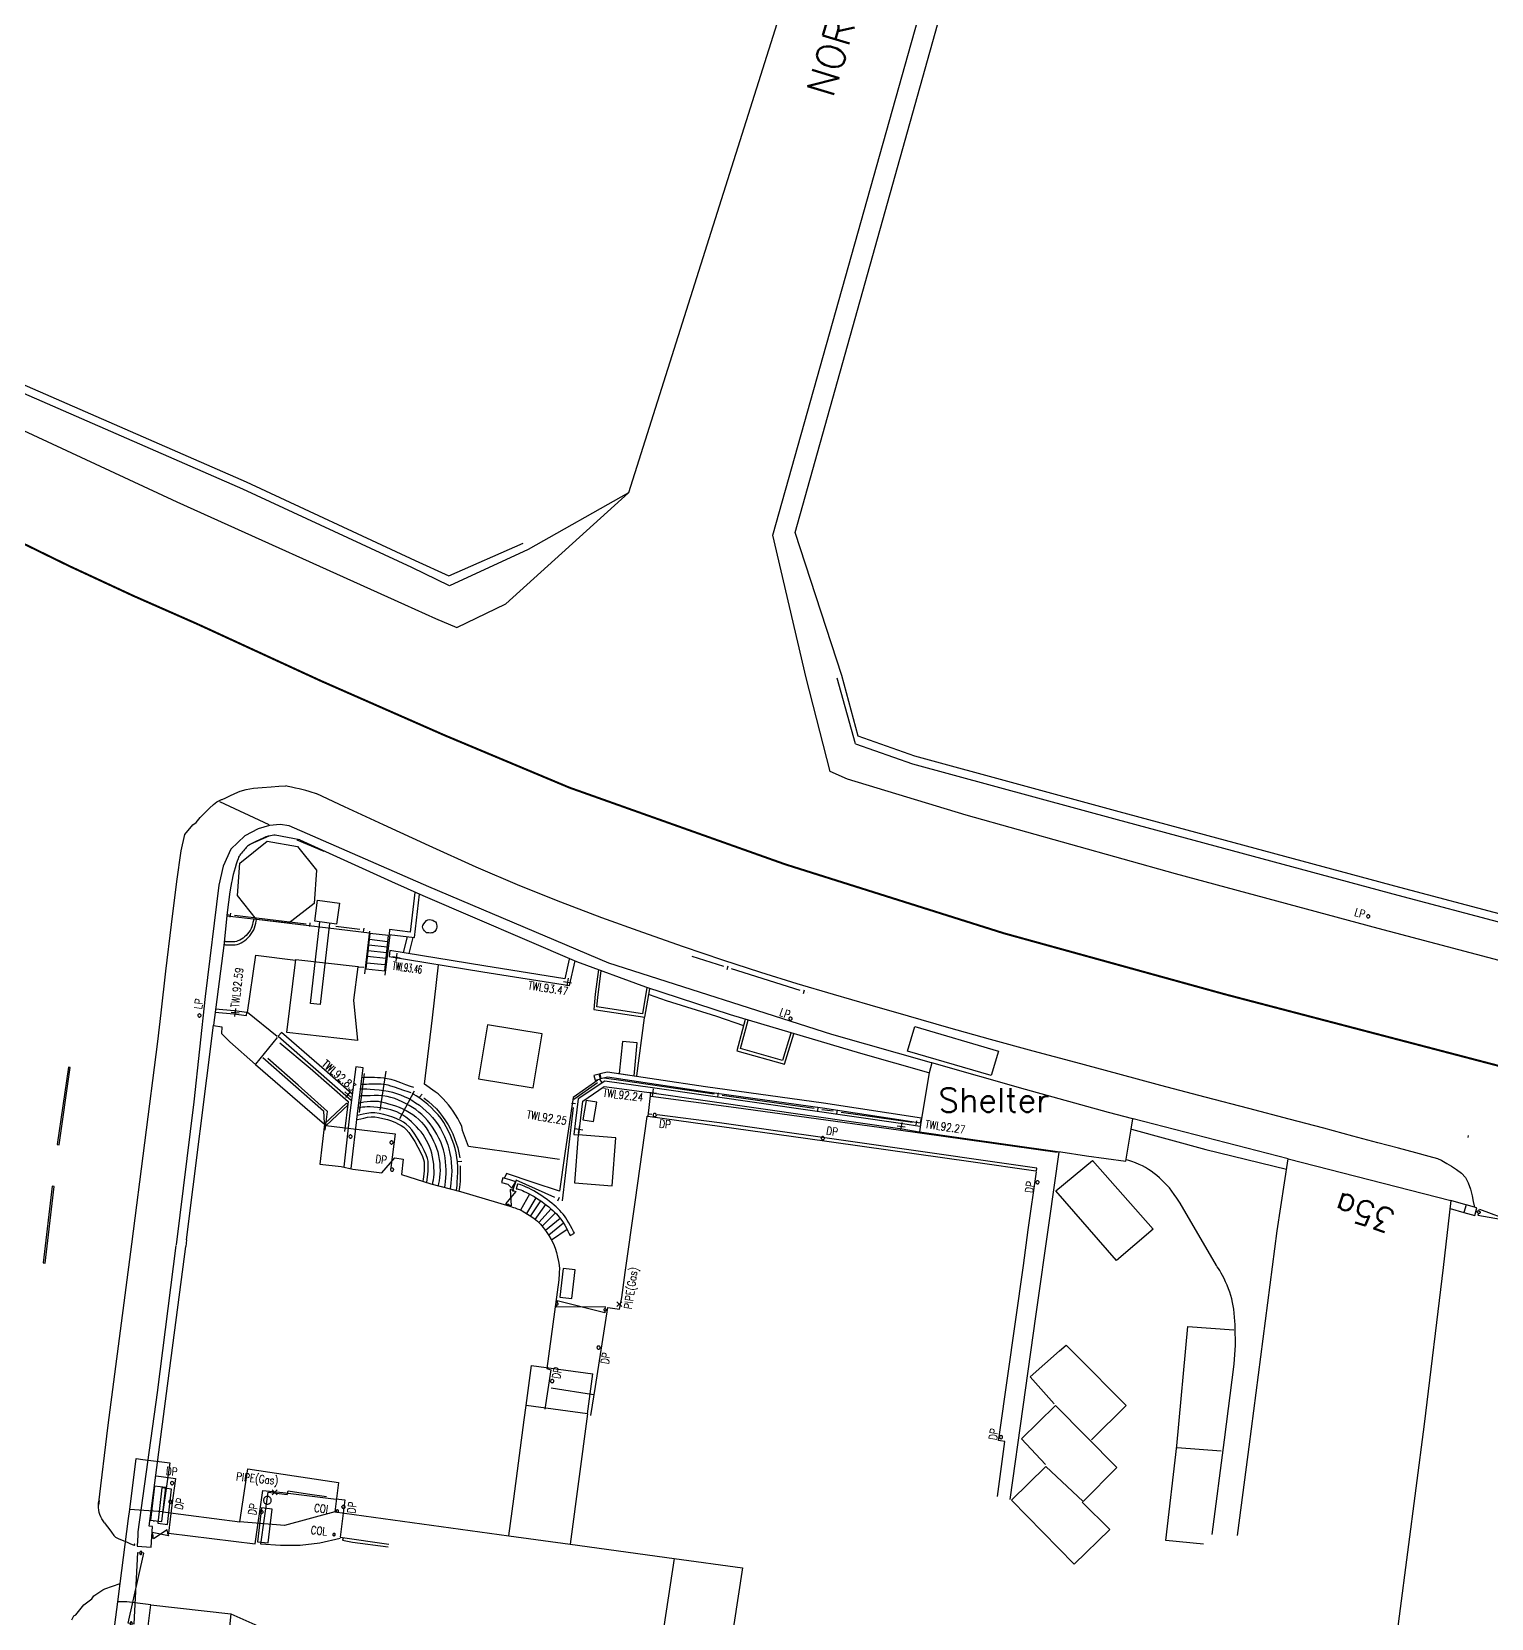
# Model space of a CAD drawing. Extents: x 427500 to 429848, y 434500 to 436505.
# Drawn here: x 428433 to 428506, y 435658.7 to 435738 of the extents above; entities that cross this region are included whole.
import ezdxf

# ---------------------------------------------------------------- set-up
doc = ezdxf.new("R2010")
doc.units = 0
doc.linetypes.add('1004', pattern=[6, 4, -2])
doc.layers.get('0').update_dxf_attribs({"color": 222})
doc.layers.add('LPTIP_Ex_Base', color=8, linetype='Continuous')
doc.layers.add('PRO-MARKINGS', color=7, linetype='Continuous')
doc.styles.add('MtXpl_Romans', font='romans__.ttf')
doc.styles.get("Standard").update_dxf_attribs({"font": 'romans.shx'})

# ---------------------------------------------------------------- blocks, each defined once
blk = doc.blocks.new('FENCE_UP')
at = {"color": 0, "linetype": 'ByBlock', "flags": 128}
blk.add_lwpolyline([(0, 0.5), (0, -0.5)], dxfattribs=at)
blk = doc.blocks.new('GATE')
at = {"color": 0, "linetype": 'ByBlock', "flags": 128}
for points in [[(-0.450902, 0), (-0.451904, 0.007014), (-0.455912, 0.014028), (-0.460922, 0.019038), (-0.467936, 0.023046), (-0.475952, 0.024048), (-0.482966, 0.023046), (-0.48998, 0.019038), (-0.49499, 0.014028), (-0.498998, 0.007014), (-0.5, 0), (-0.498998, -0.007014), (-0.49499, -0.014028), (-0.48998, -0.019038), (-0.482966, -0.023046), (-0.475952, -0.024048), (-0.467936, -0.023046), (-0.460922, -0.019038), (-0.455912, -0.014028), (-0.451904, -0.007014)], [(-0.475952, 0.024048), (-0.475952, 0.078156), (0.475952, -0.078156), (0.475952, -0.024048)], [(-0.475952, -0.024048), (-0.475952, -0.078156), (0.475952, 0.078156), (0.475952, 0.024048)], [(-0.450902, 0), (-0.451904, -0.007014)], [(0.5, 0), (0.498998, 0.007014), (0.49499, 0.014028), (0.48998, 0.019038), (0.482966, 0.023046), (0.475952, 0.024048), (0.467936, 0.023046), (0.460922, 0.019038), (0.455912, 0.014028), (0.451904, 0.007014), (0.450902, 0), (0.451904, -0.007014), (0.455912, -0.014028), (0.460922, -0.019038), (0.467936, -0.023046), (0.475952, -0.024048), (0.482966, -0.023046), (0.48998, -0.019038), (0.49499, -0.014028), (0.498998, -0.007014)], [(0.5, 0), (0.498998, -0.007014)]]:
    blk.add_lwpolyline(points, dxfattribs=at)
blk = doc.blocks.new('CIRCL')
at = {"color": 0, "linetype": 'ByBlock', "flags": 128}
for points in [[(0.5, 0), (0.475, 0.154), (0.404, 0.293), (0.293, 0.404), (0.154, 0.475), (0, 0.5), (-0.154, 0.475), (-0.293, 0.404), (-0.404, 0.293), (-0.475, 0.154), (-0.5, 0), (-0.475, -0.154), (-0.404, -0.293), (-0.293, -0.404), (-0.154, -0.475), (0, -0.5), (0.154, -0.475), (0.293, -0.404), (0.404, -0.293), (0.475, -0.154)], [(0.5, 0), (0.475, -0.154)]]:
    blk.add_lwpolyline(points, dxfattribs=at)
blk = doc.blocks.new('CROSS_1')
at = {"color": 0, "linetype": 'ByBlock', "flags": 128}
for points in [[(-0.5, 0.5), (0.5, -0.5)], [(0.5, 0.5), (-0.5, -0.5)]]:
    blk.add_lwpolyline(points, dxfattribs=at)
blk = doc.blocks.new('SPOT')
at = {"color": 0, "linetype": 'ByBlock', "flags": 128}
for points in [[(-0.5, 0), (0.5, 0)], [(0, 0.5), (0, -0.5)]]:
    blk.add_lwpolyline(points, dxfattribs=at)

msp = doc.modelspace()

# ---------------------------------------------------------------- linework, layer by layer
at = {"layer": 'LPTIP_Ex_Base', "color": 251, "true_color": 0x636466}
for p, q in [((428478.9, 435765.75), (428462.85, 435715)), ((428470.055, 435712.871), (428484.78, 435765.24)), ((428471.18, 435713.016), (428484.15, 435759.3)), ((428462.85, 435715), (428457.819, 435712.168)), ((428473.507, 435705.855), (428471.18, 435713.016)), ((428473.507, 435705.855), (428473.507, 435705.855)), ((428457.725, 435669.361), (428457.993, 435671.362)), ((428457.993, 435671.362), (428461.065, 435670.951)), ((428460.797, 435668.95), (428461.065, 435670.951)), ((428457.63, 435668.65), (428457.725, 435669.361)), ((428460.797, 435668.95), (428457.725, 435669.361)), ((428460.797, 435668.95), (428459.92, 435662.43)), ((428457.1, 435664.7), (428457.63, 435668.65)), ((428437.899, 435664.17), (428438.225, 435666.711)), ((428438.225, 435666.711), (428438.55, 435666.67)), ((428438.55, 435666.67), (428439.9, 435666.5)), ((428439.9, 435666.5), (428439.55, 435664.05)), ((428443.4, 435663.55), (428443.8, 435666.2)), ((428443.8, 435666.2), (428444.905, 435666.033)), ((428444.905, 435666.033), (428448.348, 435665.513)), ((428448.348, 435665.513), (428448.15, 435664.05)), ((428437.84, 435663.71), (428437.899, 435664.17)), ((428439.55, 435664.05), (428437.899, 435664.17)), ((428439.55, 435664.05), (428443.4, 435663.55)), ((428448.15, 435664.05), (428445.636, 435663.36)), ((428448.15, 435664.05), (428456.85, 435662.85)), ((428456.85, 435662.85), (428457.1, 435664.7)), ((428437.42, 435660.46), (428437.84, 435663.71)), ((428445.636, 435663.36), (428443.4, 435663.55)), ((428456.85, 435662.85), (428459.92, 435662.43)), ((428459.92, 435662.43), (428465.128, 435661.711)), ((428465.128, 435661.711), (428464.335, 435656.526)), ((428465.128, 435661.711), (428468.54, 435661.24)), ((428468.54, 435661.24), (428467.736, 435656.005)), ((428436.1, 435659.85), (428436.55, 435660.15)), ((428436.55, 435660.15), (428436.65, 435660.2)), ((428436.65, 435660.2), (428437.42, 435660.46)), ((428437.3, 435659.55), (428437.42, 435660.46)), ((428433.877, 435632.982), (428437.3, 435659.55)), ((428435.2, 435658.9), (428435.6, 435659.4)), ((428435.6, 435659.4), (428436, 435659.7)), ((428436, 435659.7), (428436.1, 435659.85)), ((428437.75, 435659.55), (428437.3, 435659.55)), ((428438.95, 435659.4), (428437.75, 435659.55)), ((428438.6, 435656.6), (428438.95, 435659.4)), ((428438.95, 435659.4), (428442.95, 435658.95)), ((428435, 435658.65), (428435.1, 435658.85)), ((428435.1, 435658.85), (428435.2, 435658.9)), ((428442.95, 435658.95), (428442.65, 435656)), ((428442.95, 435658.95), (428445.2, 435657.95))]:
    msp.add_line(p, q, dxfattribs=at)
at = {"layer": 'LPTIP_Ex_Base', "color": 251, "true_color": 0x636466, "flags": 128}
for points in [[(428391.845, 435737.85), (428401.942, 435733.838), (428412.765, 435729.395), (428421.539, 435725.423), (428431.043, 435721.077), (428443.722, 435715.543), (428452.172, 435711.62), (428453.855, 435710.847), (428457.57, 435712.485)], [(428457.819, 435712.168), (428453.889, 435710.35), (428452.003, 435711.257), (428443.557, 435715.178), (428430.88, 435720.711), (428421.373, 435725.059), (428412.606, 435729.028), (428401.792, 435733.467), (428391.697, 435737.478)], [(428390.669, 435735.954), (428401.443, 435731.625), (428411.772, 435727.351), (428422.387, 435722.713), (428432.334, 435718.236), (428440.258, 435714.541), (428451.639, 435709.407), (428453.197, 435708.716), (428454.257, 435708.267), (428456.706, 435709.45)], [(428456.706, 435709.45), (428462.85, 435715)], [(428471.734, 435705.746), (428470.055, 435712.871)], [(428530.249, 435685.527), (428529.328, 435685.736), (428522.173, 435687.509), (428511.299, 435690.317), (428500.33, 435693.219), (428490.2, 435695.943), (428479.727, 435698.876), (428473.793, 435700.679), (428472.925, 435701.064), (428471.734, 435705.746)], [(428474.191, 435702.453), (428473.278, 435705.734)], [(428474.324, 435702.83), (428473.507, 435705.855)], [(428474.191, 435702.453), (428477.038, 435701.45), (428487.275, 435698.655), (428501.305, 435694.871), (428511.877, 435692.08), (428520.03, 435689.951), (428529.095, 435687.646), (428529.24, 435687.635), (428529.418, 435687.618), (428529.629, 435687.605), (428529.849, 435687.61), (428530.062, 435687.653), (428530.247, 435687.756), (428530.401, 435687.891), (428530.526, 435688.029), (428530.622, 435688.144), (428530.714, 435688.247), (428531.74, 435691.034), (428531.365, 435691.172)], [(428531.365, 435691.172), (428530.366, 435688.457), (428530.319, 435688.406), (428530.225, 435688.292), (428530.12, 435688.177), (428530.015, 435688.084), (428529.922, 435688.033), (428529.805, 435688.009), (428529.636, 435688.005), (428529.45, 435688.017), (428529.274, 435688.033), (428529.16, 435688.042), (428520.13, 435690.339), (428511.979, 435692.467), (428501.408, 435695.257), (428487.38, 435699.041), (428477.158, 435701.832), (428474.324, 435702.83)], [(428442.523, 435699.67), (428442.713, 435699.747), (428442.912, 435699.851), (428443.152, 435699.967), (428443.425, 435700.078), (428443.723, 435700.164), (428444.087, 435700.223), (428444.524, 435700.269), (428444.97, 435700.303), (428445.363, 435700.328), (428445.704, 435700.34)], [(428503.509, 435681.613), (428503.498, 435681.621), (428503.314, 435681.688), (428502.882, 435681.808), (428502.207, 435681.992), (428501.352, 435682.223), (428500.309, 435682.504), (428499.067, 435682.836), (428497.617, 435683.222), (428495.88, 435683.679), (428493.863, 435684.207), (428491.682, 435684.777), (428489.457, 435685.364), (428487.304, 435685.939), (428485.203, 435686.508), (428483.074, 435687.087), (428480.95, 435687.671), (428478.862, 435688.254), (428476.843, 435688.829), (428474.926, 435689.38), (428473.088, 435689.912), (428471.282, 435690.447), (428469.457, 435691.012), (428467.564, 435691.629), (428465.59, 435692.299), (428463.567, 435693.006), (428461.516, 435693.749), (428459.458, 435694.528), (428457.413, 435695.342), (428455.221, 435696.278), (428452.867, 435697.338), (428450.594, 435698.389), (428448.645, 435699.301), (428447.263, 435699.941), (428447.238, 435699.95), (428447.146, 435699.978), (428447.02, 435700.017), (428446.871, 435700.062), (428446.712, 435700.108), (428446.381, 435700.192), (428446.185, 435700.236), (428445.991, 435700.278), (428445.823, 435700.315), (428445.704, 435700.34)], [(428436.642, 435663.498), (428436.57, 435663.592), (428436.507, 435663.692), (428436.453, 435663.798), (428436.409, 435663.907), (428436.375, 435664.021), (428436.352, 435664.137), (428436.339, 435664.255), (428436.337, 435664.373), (428436.337, 435664.381), (428436.345, 435664.491), (428436.365, 435664.608), (428436.337, 435664.381), (428436.826, 435668.379), (428438.004, 435677.422), (428439.3, 435687.566), (428439.468, 435688.994), (428439.709, 435691.084), (428439.984, 435693.414), (428440.254, 435695.56), (428440.481, 435697.1), (428440.653, 435697.909), (428441.065, 435698.388), (428441.226, 435698.517), (428441.426, 435698.763), (428441.654, 435699.003), (428441.885, 435699.222), (428442.094, 435699.409), (428442.256, 435699.551), (428442.498, 435699.669), (428442.523, 435699.67)], [(428444.866, 435698.392), (428442.408, 435699.542)], [(428477.995, 435686.497), (428473.014, 435687.91), (428461.858, 435691.486), (428452.854, 435695.293), (428445.866, 435698.353), (428445.418, 435698.413), (428444.895, 435698.369), (428444.32, 435698.199), (428443.649, 435697.853), (428442.956, 435697.182), (428442.572, 435696.327), (428442.357, 435695.379), (428441.682, 435689.813), (428441.113, 435684.552), (428440.216, 435677.396)], [(428446.404, 435697.641), (428445.172, 435697.885), (428445.109, 435697.878), (428445.03, 435697.869), (428444.937, 435697.854), (428444.831, 435697.829), (428444.712, 435697.79), (428444.566, 435697.73), (428444.392, 435697.651), (428444.212, 435697.565), (428444.048, 435697.483), (428443.921, 435697.414), (428443.839, 435697.364), (428443.79, 435697.325), (428443.759, 435697.291), (428443.732, 435697.255), (428443.695, 435697.212), (428443.644, 435697.159), (428443.591, 435697.101), (428443.538, 435697.04), (428443.489, 435696.981), (428443.446, 435696.925), (428443.414, 435696.884), (428443.39, 435696.854), (428443.37, 435696.822), (428443.346, 435696.773), (428443.316, 435696.692), (428443.275, 435696.572), (428443.227, 435696.422), (428443.176, 435696.254), (428443.127, 435696.08), (428443.082, 435695.909), (428443.047, 435695.768), (428443.018, 435695.648), (428442.989, 435695.513), (428442.956, 435695.326), (428442.912, 435695.051), (428442.766, 435694.007), (428442.606, 435692.358), (428442.086, 435688.378)], [(428444.86, 435697.831), (428443.944, 435697.428)], [(428447.625, 435697.064), (428446.279, 435697.635)], [(428446.404, 435697.641), (428450.999, 435695.564), (428452.558, 435694.86), (428460.25, 435691.566), (428463.69, 435690.288), (428467.922, 435688.914), (428474.446, 435686.972), (428477.837, 435686.006)], [(428452.163, 435695.018), (428451.924, 435693.034), (428450.897, 435693.159), (428450.868, 435692.92)], [(428450.868, 435692.92), (428452.133, 435692.767), (428452.398, 435694.922)], [(428442.618, 435692.411), (428442.654, 435692.407), (428442.685, 435692.403), (428442.726, 435692.399), (428442.777, 435692.396), (428442.835, 435692.395), (428442.903, 435692.393), (428442.985, 435692.389), (428443.077, 435692.388), (428443.176, 435692.395), (428443.274, 435692.416), (428443.37, 435692.45), (428443.466, 435692.494), (428443.562, 435692.547), (428443.655, 435692.609), (428443.742, 435692.678), (428443.824, 435692.757), (428443.903, 435692.845), (428443.977, 435692.94), (428444.043, 435693.038), (428444.101, 435693.138), (428444.147, 435693.247), (428444.182, 435693.366), (428444.209, 435693.478), (428444.23, 435693.573), (428444.246, 435693.653)], [(428444.097, 435693.666), (428444.083, 435693.606), (428444.063, 435693.511), (428444.038, 435693.405), (428444.006, 435693.298), (428443.966, 435693.205), (428443.916, 435693.118), (428443.856, 435693.028), (428443.788, 435692.941), (428443.716, 435692.861), (428443.643, 435692.791), (428443.567, 435692.73), (428443.484, 435692.676), (428443.399, 435692.628), (428443.313, 435692.589), (428443.233, 435692.561), (428443.155, 435692.544), (428443.073, 435692.538), (428442.989, 435692.539), (428442.909, 435692.543), (428442.839, 435692.545), (428442.783, 435692.546), (428442.739, 435692.549), (428442.702, 435692.552), (428442.671, 435692.556), (428442.629, 435692.562)], [(428442.745, 435693.908), (428442.869, 435693.893)], [(428449.883, 435692.98), (428444.24, 435693.656), (428442.76, 435693.834)], [(428446.716, 435693.428), (428443.142, 435693.86)], [(428447.894, 435693.468), (428447.429, 435689.413), (428446.934, 435689.47), (428447.407, 435693.546)], [(428447.113, 435693.38), (428447.113, 435693.38)], [(428449.406, 435693.162), (428448.207, 435693.31)], [(428449.65, 435690.951), (428449.907, 435693.083)], [(428449.803, 435693.113), (428449.803, 435693.113)], [(428450.791, 435692.551), (428449.889, 435692.66)], [(428450.9, 435692.89), (428450.659, 435690.872)], [(428451.777, 435692.799), (428451.574, 435692.014)], [(428451.867, 435691.956), (428452.07, 435692.761)], [(428445.278, 435687.805), (428443.783, 435689.015), (428444.208, 435691.872), (428446.195, 435691.621)], [(428450.701, 435691.708), (428449.788, 435691.808)], [(428450.735, 435691.996), (428449.823, 435692.102)], [(428450.769, 435692.279), (428449.857, 435692.379)], [(428459.88, 435691.685), (428459.661, 435690.704), (428455.601, 435691.346), (428450.916, 435692.111), (428450.868, 435691.815), (428455.553, 435691.05), (428459.893, 435690.364), (428460.172, 435691.59)], [(428467.611, 435691.317), (428466.02, 435691.82)], [(428449.301, 435691.292), (428449.087, 435689.637), (428449.294, 435687.62), (428445.76, 435688.015), (428446.205, 435691.67), (428449.317, 435691.305), (428449.329, 435691.303), (428449.609, 435691.274)], [(428450.666, 435691.403), (428449.757, 435691.48)], [(428459.395, 435681.663), (428456.739, 435682.04), (428454.841, 435682.312), (428454.545, 435683.119), (428454.508, 435683.325), (428454.414, 435683.519), (428454.309, 435683.711), (428454.197, 435683.899), (428454.08, 435684.078), (428453.961, 435684.247), (428453.839, 435684.404), (428453.712, 435684.552), (428453.582, 435684.691), (428453.451, 435684.821), (428453.319, 435684.943), (428453.174, 435685.049), (428452.649, 435685.425), (428453.039, 435688.751), (428453.338, 435691.402)], [(428461.336, 435691.157), (428461.172, 435689.929), (428461.102, 435689.161), (428463.663, 435688.777), (428463.91, 435690.203)], [(428463.753, 435690.263), (428463.54, 435688.947), (428461.264, 435689.289), (428461.321, 435689.912), (428461.48, 435691.098)], [(428471.425, 435690.112), (428467.993, 435691.197)], [(428463.868, 435689.909), (428464.722, 435689.606), (428467.249, 435688.826), (428468.585, 435688.358)], [(428471.807, 435689.992), (428471.807, 435689.992)], [(428442.173, 435689.025), (428443.114, 435688.939), (428443.747, 435688.869), (428443.764, 435689.019)], [(428443.764, 435689.019), (428443.129, 435689.088), (428442.192, 435689.175)], [(428463.252, 435685.839), (428463.637, 435688.74)], [(428468.684, 435688.671), (428468.265, 435687.103), (428470.645, 435686.423), (428471.103, 435687.953)], [(428470.955, 435687.984), (428470.544, 435686.608), (428468.448, 435687.206), (428468.828, 435688.626)], [(428440.739, 435677.639), (428442.086, 435688.378)], [(428442.089, 435688.364), (428442.505, 435688.288), (428442.495, 435687.956), (428442.915, 435687.551), (428444.186, 435686.417), (428447.633, 435683.424), (428447.411, 435681.433), (428448.471, 435681.31), (428449.061, 435681.182), (428450.506, 435680.992), (428451.166, 435681.739), (428451.572, 435681.677), (428451.486, 435680.912), (428452.95, 435680.449), (428454.439, 435680.057), (428456.908, 435679.333), (428457.094, 435679.271), (428457.167, 435679.242), (428457.267, 435679.204), (428457.388, 435679.156), (428457.52, 435679.095), (428457.655, 435679.018), (428457.799, 435678.928), (428457.958, 435678.824), (428458.122, 435678.706), (428458.285, 435678.573), (428458.436, 435678.425), (428458.581, 435678.256), (428458.724, 435678.067), (428458.86, 435677.865), (428458.983, 435677.657), (428459.088, 435677.449), (428459.172, 435677.235), (428459.241, 435677.01), (428459.295, 435676.784), (428459.337, 435676.569), (428459.369, 435676.374), (428459.384, 435676.195), (428459.383, 435676.024), (428459.372, 435675.87), (428459.36, 435675.74), (428459.353, 435675.643), (428458.759, 435671.206), (428458.956, 435671.15), (428458.665, 435669.176)], [(428449.013, 435684.948), (428447.379, 435686.373), (428445.491, 435688.016), (428445.327, 435687.828)], [(428445.327, 435687.828), (428447.215, 435686.185), (428448.975, 435684.637)], [(428444.207, 435686.435), (428445.295, 435687.768)], [(428445.41, 435687.5), (428446.923, 435686.226), (428448.816, 435684.562), (428448.649, 435683.056)], [(428444.553, 435686.759), (428447.586, 435684.097), (428447.619, 435683.473)], [(428447.68, 435683.123), (428447.798, 435684.069), (428446.326, 435685.379), (428444.803, 435686.715)], [(428449.201, 435686.296), (428448.909, 435683.988), (428448.6, 435681.29)], [(428448.969, 435681.212), (428449.286, 435683.943), (428449.578, 435686.248), (428449.201, 435686.296)], [(428449.622, 435685.969), (428449.381, 435684.021)], [(428449.479, 435685.431), (428449.507, 435685.432), (428449.543, 435685.433), (428449.59, 435685.434), (428449.655, 435685.435), (428449.741, 435685.437), (428449.861, 435685.44), (428450.011, 435685.444), (428450.174, 435685.448), (428450.332, 435685.449), (428450.469, 435685.444), (428450.57, 435685.437), (428450.649, 435685.428), (428450.723, 435685.414), (428450.813, 435685.39), (428450.938, 435685.354), (428451.123, 435685.296), (428451.354, 435685.218), (428451.595, 435685.134), (428451.807, 435685.059), (428451.954, 435685.008)], [(428452.102, 435685.255), (428451.943, 435685.315), (428451.716, 435685.401), (428451.456, 435685.499), (428451.195, 435685.589), (428450.97, 435685.657), (428450.782, 435685.698), (428450.607, 435685.724), (428450.443, 435685.739), (428450.289, 435685.749), (428450.141, 435685.758), (428449.993, 435685.764), (428449.847, 435685.764), (428449.712, 435685.76), (428449.599, 435685.756), (428449.517, 435685.754)], [(428450.418, 435684.123), (428450.721, 435686.086)], [(428461.309, 435685.632), (428460.07, 435684.757), (428459.661, 435681.968), (428459.384, 435680.08), (428458.074, 435680.515), (428456.734, 435680.959), (428456.648, 435680.741)], [(428477.416, 435683.306), (428476.563, 435683.452), (428469.493, 435684.466), (428464.037, 435685.249), (428461.652, 435685.573), (428460.321, 435684.688), (428460.109, 435682.918), (428460.327, 435682.901)], [(428461.294, 435685.495), (428460.115, 435684.658), (428460.115, 435684.658)], [(428467.129, 435684.924), (428462.577, 435685.594), (428461.621, 435685.726), (428461.621, 435685.726)], [(428453.658, 435680.284), (428453.669, 435680.4), (428453.686, 435680.562), (428453.704, 435680.754), (428453.717, 435680.957), (428453.718, 435681.153), (428453.71, 435681.344), (428453.697, 435681.544), (428453.675, 435681.747), (428453.642, 435681.95), (428453.595, 435682.149), (428453.531, 435682.345), (428453.453, 435682.541), (428453.364, 435682.734), (428453.265, 435682.922), (428453.159, 435683.102), (428453.046, 435683.277), (428452.924, 435683.447), (428452.793, 435683.61), (428452.656, 435683.764), (428452.512, 435683.907), (428452.361, 435684.037), (428452.203, 435684.157), (428452.038, 435684.267), (428451.868, 435684.368), (428451.695, 435684.463), (428451.518, 435684.551), (428451.337, 435684.634), (428451.151, 435684.707), (428450.961, 435684.769), (428450.769, 435684.816), (428450.562, 435684.844), (428450.34, 435684.855), (428450.121, 435684.855), (428449.922, 435684.851), (428449.761, 435684.85), (428449.643, 435684.85), (428449.555, 435684.846), (428449.491, 435684.842), (428449.443, 435684.837), (428449.405, 435684.834)], [(428449.447, 435685.19), (428449.478, 435685.192), (428449.514, 435685.197), (428449.567, 435685.2), (428449.646, 435685.2), (428449.762, 435685.193), (428449.929, 435685.18), (428450.14, 435685.165), (428450.374, 435685.143), (428450.611, 435685.113), (428450.832, 435685.073), (428451.036, 435685.023), (428451.236, 435684.966), (428451.433, 435684.898), (428451.627, 435684.82), (428451.819, 435684.728), (428452.009, 435684.622), (428452.199, 435684.503), (428452.385, 435684.373), (428452.564, 435684.233), (428452.732, 435684.085), (428452.891, 435683.927), (428453.043, 435683.758), (428453.185, 435683.581), (428453.317, 435683.397), (428453.437, 435683.21), (428453.545, 435683.016), (428453.642, 435682.816), (428453.728, 435682.611), (428453.802, 435682.402), (428453.865, 435682.19), (428453.914, 435681.971), (428453.951, 435681.743), (428453.977, 435681.514), (428453.994, 435681.291), (428454.003, 435681.083), (428453.999, 435680.879), (428453.981, 435680.674), (428453.957, 435680.484), (428453.934, 435680.323), (428453.919, 435680.208)], [(428451.411, 435683.719), (428452.149, 435685.102)], [(428454.234, 435680.122), (428454.273, 435680.364), (428454.282, 435680.531), (428454.296, 435680.76), (428454.308, 435681.023), (428454.311, 435681.293), (428454.297, 435681.541), (428454.266, 435681.767), (428454.223, 435681.988), (428454.168, 435682.207), (428454.101, 435682.424), (428454.024, 435682.641), (428453.935, 435682.859), (428453.835, 435683.08), (428453.724, 435683.297), (428453.602, 435683.507), (428453.469, 435683.705), (428453.318, 435683.895), (428453.148, 435684.08), (428452.971, 435684.255), (428452.8, 435684.413), (428452.644, 435684.551), (428452.498, 435684.669), (428452.354, 435684.768), (428452.223, 435684.851), (428452.112, 435684.917), (428452.032, 435684.966)], [(428452.301, 435684.981), (428452.301, 435684.981)], [(428452.614, 435684.732), (428452.618, 435684.733), (428452.833, 435684.562), (428453.048, 435684.376), (428453.235, 435684.191), (428453.396, 435684.005), (428453.548, 435683.808), (428453.691, 435683.603), (428453.823, 435683.391), (428453.942, 435683.174), (428454.05, 435682.951), (428454.147, 435682.721), (428454.233, 435682.485), (428454.305, 435682.246), (428454.362, 435682.004), (428454.4, 435681.75), (428454.4, 435681.75)], [(428460.36, 435682.91), (428460.551, 435684.586), (428461.617, 435685.315)], [(428461.617, 435685.315), (428464.001, 435684.992), (428469.456, 435684.209), (428476.52, 435683.196), (428477.377, 435683.05)], [(428463.822, 435683.831), (428463.96, 435684.994)], [(428463.964, 435684.837), (428468.221, 435684.267), (428476.342, 435683.144), (428484.269, 435682.023)], [(428472.118, 435684.209), (428467.525, 435684.866), (428467.525, 435684.866)], [(428452.76, 435680.519), (428452.774, 435680.656), (428452.789, 435680.781), (428452.805, 435680.93), (428452.817, 435681.084), (428452.82, 435681.226), (428452.821, 435681.343), (428452.825, 435681.452), (428452.818, 435681.574), (428452.789, 435681.718), (428452.726, 435681.892), (428452.622, 435682.116), (428452.485, 435682.382), (428452.328, 435682.662), (428452.165, 435682.925), (428452.009, 435683.141), (428451.867, 435683.303), (428451.729, 435683.428), (428451.587, 435683.529), (428451.435, 435683.613), (428451.265, 435683.694), (428451.065, 435683.776), (428450.841, 435683.851), (428450.607, 435683.914), (428450.378, 435683.963), (428450.164, 435683.993), (428449.957, 435683.994), (428449.754, 435683.969), (428449.569, 435683.933), (428449.418, 435683.898), (428449.287, 435683.868)], [(428453.051, 435680.439), (428453.064, 435680.524), (428453.084, 435680.641), (428453.104, 435680.781), (428453.119, 435680.933), (428453.122, 435681.089), (428453.114, 435681.252), (428453.1, 435681.43), (428453.078, 435681.615), (428453.046, 435681.799), (428453.006, 435681.974), (428452.955, 435682.141), (428452.894, 435682.305), (428452.825, 435682.465), (428452.748, 435682.62), (428452.663, 435682.768), (428452.57, 435682.908), (428452.468, 435683.043), (428452.359, 435683.171), (428452.243, 435683.296), (428452.12, 435683.417), (428451.989, 435683.538), (428451.85, 435683.659), (428451.705, 435683.774), (428451.557, 435683.879), (428451.408, 435683.968), (428451.26, 435684.041), (428451.111, 435684.1), (428450.959, 435684.147), (428450.803, 435684.186), (428450.643, 435684.22), (428450.47, 435684.248), (428450.285, 435684.268), (428450.1, 435684.281), (428449.927, 435684.288), (428449.779, 435684.291), (428449.655, 435684.287), (428449.547, 435684.275), (428449.456, 435684.259), (428449.383, 435684.245), (428449.328, 435684.235)], [(428449.368, 435684.502), (428449.468, 435684.516), (428449.611, 435684.538), (428449.775, 435684.562), (428449.941, 435684.58), (428450.089, 435684.587), (428450.212, 435684.583), (428450.324, 435684.572), (428450.435, 435684.553), (428450.553, 435684.527), (428450.688, 435684.493), (428450.845, 435684.451), (428451.018, 435684.402), (428451.199, 435684.345), (428451.38, 435684.278), (428451.554, 435684.201), (428451.722, 435684.113), (428451.891, 435684.015), (428452.056, 435683.908), (428452.212, 435683.792), (428452.356, 435683.668), (428452.487, 435683.535), (428452.606, 435683.392), (428452.717, 435683.242), (428452.819, 435683.086), (428452.916, 435682.926), (428453.008, 435682.76), (428453.095, 435682.587), (428453.174, 435682.41), (428453.243, 435682.23), (428453.3, 435682.049), (428453.344, 435681.863), (428453.378, 435681.67), (428453.401, 435681.478), (428453.415, 435681.29), (428453.422, 435681.114), (428453.416, 435680.94), (428453.397, 435680.765), (428453.371, 435680.601), (428453.347, 435680.463), (428453.331, 435680.363)], [(428460.069, 435684.261), (428459.823, 435682.135), (428459.525, 435679.602), (428459.525, 435679.602)], [(428464.012, 435683.921), (428463.872, 435683.933)], [(428483.239, 435681.086), (428483.265, 435681.23), (428475.457, 435682.349), (428467.393, 435683.502), (428464.277, 435683.894)], [(428473.081, 435684.073), (428472.514, 435684.152), (428472.514, 435684.152)], [(428477.042, 435683.519), (428473.477, 435684.018)], [(428447.71, 435683.356), (428451.167, 435682.938), (428450.964, 435681.261)], [(428449.266, 435683.659), (428449.461, 435683.702), (428449.611, 435683.737), (428449.785, 435683.772), (428449.969, 435683.794), (428450.15, 435683.793), (428450.343, 435683.766), (428450.56, 435683.72), (428450.783, 435683.659), (428450.995, 435683.588), (428451.184, 435683.511), (428451.343, 435683.435), (428451.48, 435683.359), (428451.603, 435683.272), (428451.724, 435683.162), (428451.853, 435683.017), (428451.998, 435682.814), (428452.156, 435682.56), (428452.309, 435682.287), (428452.443, 435682.028), (428452.541, 435681.816), (428452.596, 435681.664), (428452.62, 435681.549), (428452.625, 435681.45), (428452.621, 435681.347), (428452.62, 435681.23), (428452.617, 435681.094), (428452.606, 435680.948), (428452.591, 435680.804), (428452.576, 435680.678), (428452.564, 435680.58)], [(428460.966, 435668.863), (428461.194, 435670.305), (428461.801, 435674.264), (428462.387, 435674.184), (428462.508, 435674.759), (428462.678, 435676.016), (428463.168, 435679.53), (428463.779, 435683.81), (428463.781, 435683.825), (428463.833, 435683.822), (428463.933, 435683.818), (428471.696, 435682.73), (428479.96, 435681.559), (428483.209, 435681.1)], [(428477.438, 435683.463), (428477.438, 435683.463)], [(428487.989, 435683.187), (428491.705, 435682.169), (428495.74, 435681.175)], [(428495.821, 435681.698), (428488.074, 435683.694)], [(428504.833, 435682.855), (428504.808, 435682.758), (428504.808, 435682.758)], [(428481.93, 435664.669), (428482.58, 435669.292), (428483.207, 435673.81), (428483.89, 435678.608), (428484.382, 435682.035)], [(428484.218, 435680.093), (428486.05, 435681.616), (428489.083, 435678.183), (428487.244, 435676.609), (428484.203, 435680.104)], [(428492.03, 435662.921), (428492.641, 435667.647), (428493.13, 435671.429), (428493.191, 435672.383), (428493.184, 435673.28), (428493.176, 435673.405), (428493.165, 435673.579), (428493.151, 435673.781), (428493.133, 435673.988), (428493.108, 435674.178), (428493.079, 435674.351), (428493.046, 435674.521), (428493.007, 435674.69), (428492.962, 435674.857), (428492.911, 435675.025), (428492.848, 435675.197), (428492.776, 435675.374), (428492.698, 435675.548), (428492.622, 435675.711), (428492.55, 435675.855), (428492.481, 435675.985), (428492.409, 435676.105), (428492.342, 435676.21), (428492.285, 435676.296), (428492.244, 435676.36), (428490.429, 435679.477), (428490.355, 435679.585), (428490.254, 435679.736), (428490.134, 435679.91), (428490.008, 435680.084), (428489.886, 435680.239), (428489.766, 435680.375), (428489.644, 435680.504), (428489.518, 435680.628), (428489.388, 435680.747), (428489.256, 435680.86), (428489.12, 435680.968), (428488.982, 435681.072), (428488.84, 435681.169), (428488.695, 435681.26), (428488.545, 435681.343), (428488.378, 435681.42), (428488.193, 435681.492), (428488.011, 435681.556), (428487.854, 435681.609), (428487.744, 435681.647)], [(428493.3, 435662.857), (428493.666, 435665.641), (428493.884, 435667.302), (428495.283, 435678.088), (428495.821, 435681.698)], [(428495.822, 435681.699), (428503.96, 435679.616), (428503.574, 435676.27), (428502.632, 435668.435), (428500.955, 435655.632), (428500.422, 435651.528)], [(428503.509, 435681.613), (428503.588, 435681.557), (428503.754, 435681.456), (428503.987, 435681.324), (428504.248, 435681.164), (428504.496, 435680.978), (428504.691, 435680.769), (428504.83, 435680.504), (428504.938, 435680.183), (428505.022, 435679.853), (428505.087, 435679.56), (428505.136, 435679.354), (428505.131, 435679.29)], [(428454.433, 435681.351), (428454.431, 435681.217), (428454.433, 435680.969), (428454.432, 435680.755), (428454.425, 435680.573), (428454.409, 435680.414), (428454.388, 435680.278), (428454.369, 435680.168), (428454.356, 435680.087)], [(428481.294, 435664.805), (428481.652, 435667.566), (428481.444, 435667.601), (428481.351, 435667.617), (428481.394, 435667.92), (428482.589, 435676.364), (428482.832, 435678.139), (428483.251, 435681.045)], [(428459.16, 435679.766), (428457.227, 435680.633), (428457.064, 435680.145)], [(428457.897, 435679.936), (428457.447, 435679.128)], [(428458.214, 435679.754), (428457.744, 435678.962)], [(428458.44, 435679.602), (428457.937, 435678.838)], [(428458.699, 435679.413), (428458.166, 435678.67)], [(428458.968, 435679.196), (428458.352, 435678.507)], [(428503.926, 435679.212), (428504.615, 435679.018)], [(428504.716, 435679.402), (428503.964, 435679.609)], [(428459.189, 435678.991), (428458.522, 435678.325)], [(428459.432, 435678.716), (428458.693, 435678.108)], [(428459.595, 435678.48), (428458.853, 435677.875)], [(428440.739, 435677.639), (428440.711, 435677.308)], [(428459.77, 435678.169), (428458.993, 435677.636)], [(428440.214, 435677.366), (428439.268, 435670.006), (428438.303, 435663.041), (428438.305, 435662.885), (428438.269, 435662.326), (428438.968, 435662.282)], [(428438.968, 435662.282), (428439.032, 435663.314), (428438.871, 435663.336), (428439.733, 435669.959), (428440.711, 435677.308)], [(428491.6, 435662.434), (428489.705, 435662.609), (428490.269, 435667.341), (428490.819, 435673.309), (428493.103, 435673.154)], [(428484.124, 435669.443), (428482.934, 435670.802), (428484.4, 435672.096), (428484.726, 435672.384), (428485.203, 435671.904), (428487.73, 435669.356), (428485.99, 435667.654)], [(428458.983, 435670.253), (428461.097, 435669.909)], [(428485.531, 435664.522), (428486.912, 435663.168), (428485.129, 435661.435), (428482.001, 435664.629), (428483.718, 435666.313), (428485.585, 435664.567), (428487.259, 435666.26), (428484.192, 435669.363), (428482.492, 435667.7), (428483.698, 435666.41)], [(428490.285, 435667.255), (428492.475, 435667.098)], [(428439.224, 435665.853), (428439.964, 435665.743), (428440.191, 435665.709), (428440.014, 435664.384), (428439.84, 435662.976), (428444.175, 435662.442), (428444.555, 435665.108), (428445.561, 435665.016), (428448.093, 435664.696), (428448.358, 435664.673), (428448.656, 435664.646), (428448.608, 435664.252), (428448.426, 435662.774), (428450.85, 435662.424)], [(428448.42, 435662.707), (428447.412, 435662.485), (428446.42, 435662.37), (428445.435, 435662.357), (428444.451, 435662.438), (428444.829, 435665.028), (428445.777, 435664.905), (428445.818, 435665.101), (428446.785, 435664.953), (428447.749, 435664.817)], [(428436.642, 435663.498), (428436.726, 435663.385), (428436.85, 435663.219), (428436.986, 435663.036), (428437.11, 435662.87), (428437.191, 435662.778), (428437.324, 435662.721), (428437.519, 435662.634), (428437.736, 435662.539), (428437.934, 435662.453), (428438.072, 435662.397), (428438.137, 435662.378), (428438.157, 435662.383), (428438.15, 435662.401), (428438.135, 435662.422), (428438.13, 435662.433)], [(428439.1, 435663.597), (428439.098, 435663.544)], [(428448.568, 435662.738), (428448.543, 435662.625), (428449.035, 435662.528), (428450.82, 435662.292)]]:
    msp.add_lwpolyline(points, dxfattribs=at)
for points in [[(428446.289, 435697.319), (428447.233, 435696.133), (428447.129, 435694.457), (428445.863, 435693.478), (428444.242, 435693.669), (428443.295, 435694.86), (428443.414, 435696.484), (428444.782, 435697.576)], [(428448.244, 435693.432), (428447.152, 435693.584), (428447.298, 435694.63), (428448.39, 435694.477)], [(428452.728, 435693.007), (428452.695, 435693.044), (428452.644, 435693.097), (428452.592, 435693.159), (428452.552, 435693.226), (428452.541, 435693.292), (428452.563, 435693.366), (428452.61, 435693.451), (428452.672, 435693.535), (428452.741, 435693.605), (428452.809, 435693.648), (428452.882, 435693.66), (428452.967, 435693.649), (428453.053, 435693.623), (428453.129, 435693.585), (428453.186, 435693.542), (428453.222, 435693.488), (428453.244, 435693.419), (428453.253, 435693.344), (428453.252, 435693.271), (428453.243, 435693.209), (428453.223, 435693.156), (428453.191, 435693.108), (428453.151, 435693.065), (428453.104, 435693.03), (428453.055, 435693.003), (428452.996, 435692.989), (428452.925, 435692.986), (428452.852, 435692.989), (428452.788, 435692.993), (428452.744, 435692.995)], [(428450.65, 435691.089), (428450.846, 435692.865), (428449.912, 435692.968), (428449.716, 435691.193)], [(428458.069, 435685.241), (428458.52, 435687.941), (428455.799, 435688.396), (428455.347, 435685.696)], [(428481.34, 435687.08), (428480.981, 435685.855), (428476.801, 435687.08), (428477.16, 435688.305)], [(428463.281, 435687.493), (428462.534, 435687.565), (428462.378, 435685.962), (428463.121, 435685.841)], [(428434.28, 435682.41), (428434.379, 435682.396), (428434.931, 435686.266), (428434.832, 435686.28)], [(428477.391, 435683.047), (428479.479, 435682.754), (428484.291, 435682.064), (428484.465, 435682.041), (428485.748, 435681.844), (428487.709, 435681.587), (428487.983, 435683.187), (428488.067, 435683.697), (428486.849, 435684.011), (428482.698, 435685.165), (428478.006, 435686.495), (428477.882, 435685.993), (428477.457, 435683.507)], [(428461.181, 435685.627), (428461.434, 435685.695), (428461.368, 435685.937), (428461.116, 435685.869)], [(428461.459, 435685.714), (428461.799, 435685.792), (428466.658, 435685.059), (428472.55, 435684.238), (428477.45, 435683.496), (428477.486, 435683.734), (428472.585, 435684.476), (428466.693, 435685.297), (428461.79, 435686.036), (428461.406, 435685.948)], [(428448.747, 435684.482), (428447.635, 435683.447), (428447.717, 435683.359), (428448.829, 435684.394)], [(428460.73, 435684.619), (428460.559, 435683.653), (428461.092, 435683.559), (428461.264, 435684.525)], [(428460.327, 435682.901), (428460.135, 435680.501), (428462.023, 435680.35), (428462.214, 435682.751)], [(428456.491, 435680.519), (428456.815, 435680.423), (428457.005, 435680.227), (428457.2, 435680.553), (428456.912, 435680.644), (428456.559, 435680.749)], [(428433.566, 435676.496), (428433.665, 435676.484), (428434.13, 435680.312), (428434.031, 435680.324)], [(428460.144, 435677.974), (428460.096, 435678.065), (428460.027, 435678.196), (428459.947, 435678.348), (428459.862, 435678.5), (428459.783, 435678.633), (428459.711, 435678.741), (428459.641, 435678.839), (428459.569, 435678.93), (428459.493, 435679.019), (428459.409, 435679.11), (428459.318, 435679.203), (428459.22, 435679.294), (428459.118, 435679.384), (428459.01, 435679.474), (428458.897, 435679.564), (428458.775, 435679.657), (428458.644, 435679.752), (428458.509, 435679.847), (428458.374, 435679.937), (428458.243, 435680.019), (428458.112, 435680.094), (428457.979, 435680.164), (428457.851, 435680.227), (428457.732, 435680.282), (428457.628, 435680.328), (428457.535, 435680.365), (428457.453, 435680.392), (428457.384, 435680.411), (428457.331, 435680.423), (428457.294, 435680.434), (428457.232, 435680.202), (428457.272, 435680.191), (428457.324, 435680.178), (428457.384, 435680.162), (428457.454, 435680.139), (428457.535, 435680.107), (428457.633, 435680.063), (428457.747, 435680.01), (428457.871, 435679.95), (428457.996, 435679.884), (428458.12, 435679.813), (428458.244, 435679.735), (428458.374, 435679.649), (428458.505, 435679.557), (428458.631, 435679.465), (428458.749, 435679.375), (428458.858, 435679.288), (428458.962, 435679.202), (428459.059, 435679.116), (428459.15, 435679.031), (428459.236, 435678.944), (428459.314, 435678.86), (428459.383, 435678.778), (428459.449, 435678.695), (428459.513, 435678.605), (428459.58, 435678.505), (428459.655, 435678.38), (428459.736, 435678.234), (428459.815, 435678.084), (428459.883, 435677.953), (428459.932, 435677.861)], [(428504.727, 435679.402), (428504.619, 435679.017), (428505.159, 435678.864), (428505.268, 435679.249)], [(428459.578, 435676.212), (428459.406, 435674.784), (428460.011, 435674.711), (428460.183, 435676.139)], [(428439.133, 435665.332), (428438.938, 435663.628), (428439.511, 435663.563), (428439.705, 435665.266)], [(428439.997, 435665.185), (428439.506, 435665.242), (428439.304, 435663.475), (428439.795, 435663.419)], [(428444.753, 435664.813), (428444.723, 435664.806), (428444.695, 435664.794), (428444.67, 435664.778), (428444.647, 435664.758), (428444.627, 435664.735), (428444.611, 435664.71), (428444.6, 435664.682), (428444.592, 435664.652), (428444.59, 435664.622), (428444.592, 435664.592), (428444.6, 435664.562), (428444.611, 435664.534), (428444.627, 435664.509), (428444.647, 435664.486), (428444.67, 435664.466), (428444.695, 435664.45), (428444.723, 435664.439), (428444.753, 435664.432), (428444.783, 435664.429), (428444.813, 435664.432), (428444.843, 435664.439), (428444.871, 435664.45), (428444.896, 435664.466), (428444.919, 435664.486), (428444.939, 435664.509), (428444.955, 435664.534), (428444.966, 435664.562), (428444.974, 435664.592), (428444.976, 435664.622), (428444.974, 435664.652), (428444.966, 435664.682), (428444.955, 435664.71), (428444.939, 435664.735), (428444.919, 435664.758), (428444.896, 435664.778), (428444.871, 435664.794), (428444.843, 435664.806), (428444.813, 435664.813), (428444.783, 435664.815)], [(428445.021, 435664.179), (428444.495, 435664.242), (428444.292, 435662.553), (428444.818, 435662.49)]]:
    msp.add_lwpolyline(points, close=True, dxfattribs=at)
at = {"layer": 'PRO-MARKINGS', "linetype": '1004', "const_width": 0.1, "flags": 128}
msp.add_lwpolyline([(428259.507, 435773.857, -0.011829), (428271.172, 435771.553, -0.037842), (428303.74, 435761.563), (428326.38, 435753.617), (428337.833, 435749.564), (428368.811, 435738.53, -0.018787), (428415.416, 435720.479, -0.014536), (428431.731, 435712.875, 0.01516), (428441.307, 435708.426, 0.012996), (428459.887, 435700.257, 0.027086), (428492.663, 435689.924), (428510.174, 435685.346, -0.020402), (428593.319, 435660.697)], format="xyb", dxfattribs=at)

# ---------------------------------------------------------------- block references
at = {"layer": 'LPTIP_Ex_Base', "color": 251, "true_color": 0x636466}
for name, p, xscale, yscale, zscale, rotation in [('FENCE_UP', (428442.944, 435693.884), 0.2, 0.2, 0.2, 173.105718), ('FENCE_UP', (428446.915, 435693.404), 0.2, 0.2, 0.2, 173.105718), ('CIRCL', (428499.833, 435693.82), 0.16, 0.16, 0.16, 345.112842), ('FENCE_UP', (428449.605, 435693.138), 0.2, 0.2, 0.2, 172.964515), ('SPOT', (428451.233, 435691.777), 0.4, 0.4, 0.4, 351.909722), ('FENCE_UP', (428467.802, 435691.257), 0.2, 0.2, 0.2, 162.468008), ('SPOT', (428459.788, 435690.529), 0.4, 0.4, 0.4, 350.7225), ('FENCE_UP', (428471.616, 435690.052), 0.2, 0.2, 0.2, 162.468008), ('CIRCL', (428441.387, 435688.862), 0.16, 0.16, 0.16, 262.582448), ('SPOT', (428443.18, 435689.014), 0.4, 0.4, 0.4, 83.487503), ('CIRCL', (428470.944, 435688.702), 0.16, 0.16, 0.16, 164.965003), ('FENCE_UP', (428461.458, 435685.611), 0.2, 0.2, 0.2, 215.352203), ('SPOT', (428448.815, 435684.919), 0.4, 0.4, 0.4, 318.984955), ('FENCE_UP', (428452.458, 435684.857), 0.2, 0.2, 0.2, 321.533589), ('SPOT', (428464.045, 435684.997), 0.4, 0.4, 0.4, 352.800833), ('FENCE_UP', (428467.327, 435684.895), 0.2, 0.2, 0.2, 171.626162), ('FENCE_UP', (428460.092, 435684.459), 0.2, 0.2, 0.2, 263.4037940000001), ('CIRCL', (428464.153, 435683.886), 0.16, 0.16, 0.16, 352.1721690000001), ('FENCE_UP', (428472.316, 435684.181), 0.2000000000000001, 0.2000000000000001, 0.2000000000000001, 171.863336), ('FENCE_UP', (428473.279, 435684.045), 0.2, 0.2, 0.2, 172.033069), ('SPOT', (428460.36, 435683.177), 0.4, 0.4, 0.4, 350.440922), ('SPOT', (428476.48, 435683.32), 0.4, 0.4, 0.4, 351.6625), ('FENCE_UP', (428477.24, 435683.491), 0.2, 0.2, 0.2, 172.033069), ('CIRCL', (428448.942, 435682.81), 0.16, 0.16, 0.16, 171.770483), ('CIRCL', (428450.989, 435682.514), 0.16, 0.16, 0.16, 171.770483), ('CIRCL', (428472.558, 435682.73), 0.16, 0.16, 0.16, 221.915832), ('FENCE_UP', (428454.416, 435681.551), 0.2, 0.2, 0.2, 274.624337), ('CIRCL', (428451.019, 435681.156), 0.16, 0.16, 0.16, 11.742412), ('GATE', (428456.95, 435679.753), 0.799311, 2, 0.799311, 251.974169), ('CIRCL', (428483.293, 435680.525), 0.16, 0.16, 0.16, 261.846727), ('FENCE_UP', (428459.343, 435679.684), 0.2000000000000001, 0.2000000000000001, 0.2000000000000001, 155.839222), ('GATE', (428507.008, 435678.579), 3.606243, 2, 3.606243, 344.702799), ('GATE', (428460.468, 435674.294), 2.54839, 2, 2.54839, 173.042172), ('CIRCL', (428461.345, 435672.258), 0.16, 0.16, 0.16, 35.866666), ('CIRCL', (428459.026, 435670.582), 0.16, 0.16, 0.16, 35.866666), ('CIRCL', (428481.468, 435667.783), 0.16, 0.16, 0.16, 261.846727), ('CIRCL', (428440.021, 435665.48), 0.16, 0.16, 0.16, 264.515839), ('CIRCL', (428439.932, 435664.55), 0.16, 0.16, 0.16, 358.289147), ('CIRCL', (428444.494, 435664.044), 0.16, 0.16, 0.16, 262.5452569999999), ('CIRCL', (428448.28, 435664.088), 0.12, 0.12, 0.12, 81.945758), ('CIRCL', (428448.591, 435664.291), 0.16, 0.16, 0.16, 183.449429), ('GATE', (428439.429, 435662.924), 0.802023, 2, 0.802023, 190.455283), ('CIRCL', (428448.114, 435662.912), 0.12, 0.12, 0.12, 81.945758), ('GATE', (428438.216, 435660.229), 3.747527, 2, 3.747527, 82.242453)]:
    msp.add_blockref(name, p, dxfattribs=dict(at, xscale=xscale, yscale=yscale, zscale=zscale, rotation=rotation))
at = {"layer": 'LPTIP_Ex_Base', "color": 251, "true_color": 0x636466, "xscale": 0.24, "yscale": 0.24, "zscale": 0.24}
for p in [(428462.383, 435674.427), (428445.148, 435665.022)]:
    msp.add_blockref('CROSS_1', p, dxfattribs=at)

# ---------------------------------------------------------------- texts
at = {"layer": 'LPTIP_Ex_Base', "color": 251, "true_color": 0x636466, "style": 'MtXpl_Romans'}
for s, height, rotation, p in [('NORTH GRANGE ROAD', 1.4, 73.2, (428473.061, 435734.701)), ('35a', 1.2, 161.5, (428501.273, 435679.087))]:
    msp.add_text(s, height=height, rotation=rotation, dxfattribs=at).set_placement(p)
at = {"layer": 'LPTIP_Ex_Base', "color": 251, "true_color": 0x636466}
for s, rotation, width, p in [('LP', -15.60389, 0.8, (428499.114, 435693.863)), ('TWL92.59', 83.4875, 0.8, (428443.355, 435689.233)), ('TWL93.46', -8.09028, 0.5, (428451.03, 435691.16)), ('TWL93.47', -9.2775, 0.8, (428457.802, 435690.187)), ('LP', 81.36916, 0.8, (428441.503, 435689.156)), ('LP', -18.67667, 0.8, (428470.356, 435688.863)), ('TWL92.83', -41.01505, 0.8, (428447.475, 435686.378)), ('TWL92.24', -7.19917, 0.8, (428461.551, 435684.812)), ('TWL92.25', -9.55908, 0.8, (428457.732, 435683.725)), ('DP', -6.88833, 0.8, (428464.362, 435683.27)), ('DP', -7.66055, 0.8, (428472.712, 435682.912)), ('TWL92.27', -8.3375, 0.8, (428477.656, 435683.244)), ('DP', -6.54639, 0.8, (428450.166, 435681.498)), ('DP', 80.53778, 0.8, (428483.056, 435679.968)), ('PIPE(Gas)', 81.83695, 0.8, (428463.008, 435674.157)), ('DP', 81.87, 0.8, (428461.848, 435671.412)), ('DP', 79.19167, 0.8, (428459.412, 435670.669)), ('DP', 81.80194, 0.8, (428481.251, 435667.614)), ('DP', -5.71056, 0.8, (428439.694, 435665.903)), ('PIPE(Gas)', -6.26056, 0.8, (428443.208, 435665.623)), ('DP', 78.16167, 0.8, (428440.533, 435664.121)), ('DP', 79.62417, 0.8, (428444.213, 435663.861)), ('COL', -5.45889, 0.8, (428447.104, 435664.047)), ('DP', 82.7675, 0.8, (428449.173, 435663.95)), ('COL', -5.05167, 0.8, (428446.938, 435662.94))]:
    msp.add_text(s, height=0.4, rotation=rotation, dxfattribs=dict(at, width=width)).set_placement(p)
at = {"layer": 'LPTIP_Ex_Base', "color": 251, "true_color": 0x636466, "style": 'MtXpl_Romans'}
msp.add_text('Shelter', height=1.2, dxfattribs=at).set_placement((428478.339, 435684.033))

doc.saveas('drawing.dxf')
